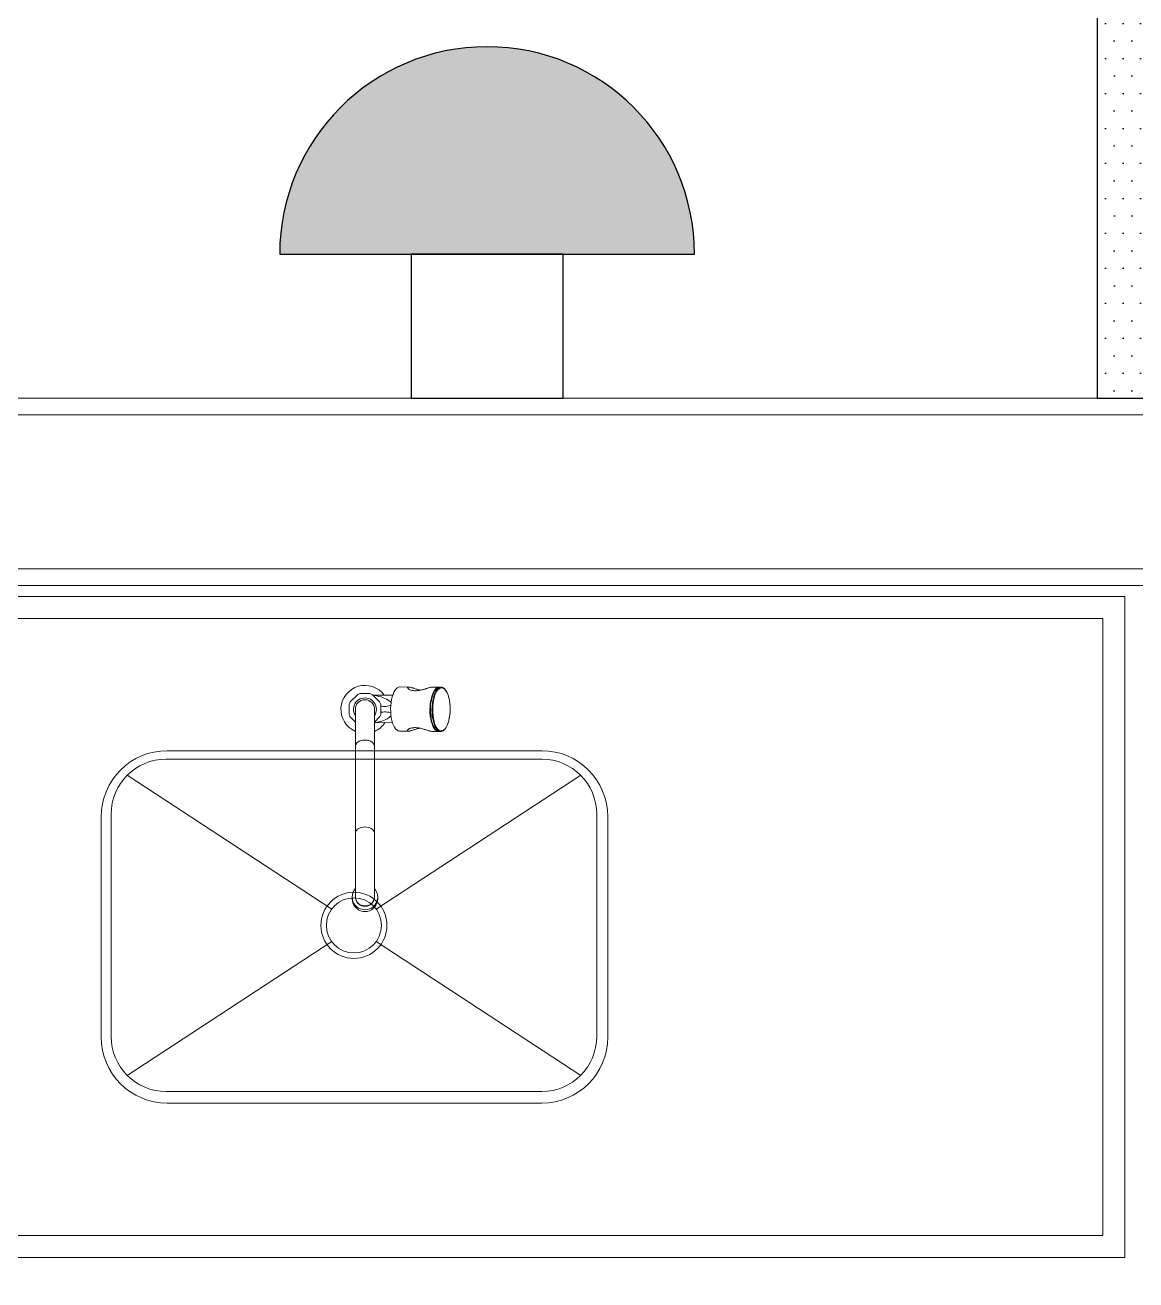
# Model space of a CAD drawing. Header units: millimetres. Extents: x 188.6 to 263.2, y 40.1 to 120.1.
# Drawn here: x 216.165 to 217.174, y 47.516 to 48.655 of the extents above; entities that cross this region are included whole.
import ezdxf

# ---------------------------------------------------------------- set-up
doc = ezdxf.new("R2010")
doc.units = ezdxf.units.MM
doc.set_wipeout_variables(frame=1)
doc.linetypes.add('DASHDOT2', pattern=[0.5, 0.25, -0.125, 0, -0.125])
doc.linetypes.add('Wipeout_Contour', pattern=[1000, 0, -1000])
for name, color, linetype in [('ARQ', 8, 'Continuous'), ('EXTINTORES', 2, 'Continuous'), ('GAS-TEXTO', 7, 'Continuous'), ('INC-LE', 96, 'Continuous'), ('LE', 96, 'Continuous')]:
    doc.layers.add(name, color=color, linetype=linetype)
doc.styles.add('60-100', font='romans.shx', dxfattribs={"height": 0.16})
doc.dimstyles.new('SETAS75', dxfattribs={"dimtxt": 0.16, "dimasz": 0.15, "dimexe": 0.15, "dimexo": 0, "dimgap": 0.1, "dimtad": 1, "dimzin": 10, "dimdsep": 46, "dimtxsty": '60-100', "dimblk1": 'OPEN', "dimblk2": 'OPEN', "dimsah": 1, "dimcen": 0, "dimclrd": 244, "dimclre": 244, "dimclrt": 7, "dimadec": 0, "dimazin": 0, "dimtfac": 1, "dimtix": 1, "dimtmove": 2, "dimatfit": 3, "dimldrblk": 'OPEN', "dimfxl": 0.15, "dimtolj": 1, "dimtzin": 6, "dimarcsym": 0})

# ---------------------------------------------------------------- blocks, each defined once
blk = doc.blocks.new('arq-3pav')
at = {"layer": 'ARQ', "color": 8, "linetype": 'Continuous', "lineweight": 0}
for p, q in [((11.4916, 7.793), (11.4908, 7.791)), ((11.4925, 7.7946), (11.4916, 7.793)), ((11.4936, 7.796), (11.4925, 7.7946)), ((11.4947, 7.7969), (11.4936, 7.796)), ((11.4958, 7.7975), (11.4947, 7.7969)), ((11.4969, 7.7977), (11.4958, 7.7975)), ((11.5051, 7.7976), (11.4969, 7.7977)), ((11.5041, 7.7973), (11.504, 7.7971)), ((11.504, 7.7971), (11.504, 7.797)), ((11.504, 7.797), (11.5041, 7.7968)), ((11.5042, 7.7974), (11.5041, 7.7973)), ((11.5041, 7.7968), (11.5042, 7.7966)), ((11.5043, 7.7975), (11.5042, 7.7974)), ((11.5042, 7.7966), (11.5043, 7.7965)), ((11.5045, 7.7976), (11.5043, 7.7975)), ((11.5043, 7.7965), (11.5045, 7.7962)), ((11.5047, 7.7976), (11.5045, 7.7976)), ((11.5045, 7.7962), (11.5048, 7.796)), ((11.5051, 7.7976), (11.5047, 7.7976)), ((11.5048, 7.796), (11.5051, 7.7957)), ((11.5051, 7.7976), (11.5051, 7.7976)), ((11.5053, 7.7976), (11.5051, 7.7976)), ((11.5051, 7.7957), (11.5055, 7.7955)), ((11.5056, 7.7976), (11.5053, 7.7976)), ((11.5055, 7.7955), (11.506, 7.7952)), ((11.5059, 7.7976), (11.5056, 7.7976)), ((11.5062, 7.7975), (11.5059, 7.7976)), ((11.506, 7.7952), (11.5066, 7.795)), ((11.5068, 7.7974), (11.5062, 7.7975)), ((11.5066, 7.795), (11.5072, 7.7948)), ((11.5074, 7.7972), (11.5068, 7.7974)), ((11.5072, 7.7948), (11.5078, 7.7946)), ((11.508, 7.797), (11.5074, 7.7972)), ((11.5078, 7.7946), (11.5086, 7.7945)), ((11.5087, 7.7968), (11.508, 7.797)), ((11.5086, 7.7945), (11.5094, 7.7944)), ((11.5092, 7.7967), (11.5087, 7.7968)), ((11.5097, 7.7965), (11.5092, 7.7967)), ((11.5094, 7.7944), (11.5102, 7.7943)), ((11.5102, 7.7963), (11.5097, 7.7965)), ((11.511, 7.796), (11.5102, 7.7963)), ((11.5102, 7.7943), (11.511, 7.7943)), ((11.5119, 7.7958), (11.511, 7.796)), ((11.511, 7.7943), (11.5113, 7.7943)), ((11.5113, 7.7943), (11.512, 7.7943)), ((11.5125, 7.7956), (11.5119, 7.7958)), ((11.512, 7.7943), (11.5129, 7.7944)), ((11.5132, 7.7954), (11.5125, 7.7956)), ((11.5129, 7.7944), (11.5139, 7.7945)), ((11.5138, 7.7952), (11.5132, 7.7954)), ((11.5148, 7.795), (11.5138, 7.7952)), ((11.5139, 7.7945), (11.5149, 7.7946)), ((11.5157, 7.7948), (11.5148, 7.795)), ((11.5149, 7.7946), (11.5158, 7.7948)), ((11.5158, 7.7948), (11.5157, 7.7948)), ((11.5158, 7.7948), (11.5168, 7.795)), ((11.5168, 7.795), (11.5175, 7.7952)), ((11.5175, 7.7952), (11.5181, 7.7953)), ((11.5181, 7.7953), (11.5187, 7.7955)), ((11.5187, 7.7955), (11.5193, 7.7957)), ((11.5193, 7.7957), (11.5199, 7.7958)), ((11.5199, 7.7958), (11.5205, 7.796)), ((11.5205, 7.796), (11.521, 7.7962)), ((11.521, 7.7962), (11.5216, 7.7964)), ((11.5216, 7.7964), (11.5221, 7.7965)), ((11.5221, 7.7965), (11.5228, 7.7968)), ((11.5228, 7.7968), (11.5234, 7.797)), ((11.5234, 7.797), (11.5241, 7.7971)), ((11.5241, 7.7971), (11.5246, 7.7973)), ((11.5246, 7.7973), (11.5251, 7.7974)), ((11.5251, 7.7974), (11.5256, 7.7974)), ((11.5256, 7.7974), (11.526, 7.7975)), ((11.526, 7.7975), (11.5261, 7.7975)), ((11.5326, 7.7974), (11.5261, 7.7975)), ((11.5262, 7.7902), (11.5271, 7.7923)), ((11.5273, 7.7921), (11.5265, 7.7901)), ((11.5277, 7.7927), (11.5269, 7.7907)), ((11.5271, 7.7923), (11.528, 7.794)), ((11.5282, 7.7938), (11.5273, 7.7921)), ((11.5286, 7.7943), (11.5277, 7.7927)), ((11.528, 7.794), (11.529, 7.7954)), ((11.5281, 7.7902), (11.5289, 7.7922)), ((11.5292, 7.7951), (11.5282, 7.7938)), ((11.5297, 7.7957), (11.5286, 7.7943)), ((11.5296, 7.7921), (11.5288, 7.7902)), ((11.5289, 7.7922), (11.5298, 7.794)), ((11.529, 7.7954), (11.5301, 7.7965)), ((11.5306, 7.7938), (11.5296, 7.7921)), ((11.5308, 7.7966), (11.5297, 7.7957)), ((11.5298, 7.794), (11.5308, 7.7954)), ((11.5301, 7.7965), (11.5312, 7.7971)), ((11.5316, 7.7951), (11.5306, 7.7938)), ((11.5319, 7.7972), (11.5308, 7.7966)), ((11.5308, 7.7954), (11.5319, 7.7964)), ((11.5312, 7.7971), (11.5323, 7.7974)), ((11.5326, 7.7961), (11.5316, 7.7951)), ((11.533, 7.7974), (11.5319, 7.7972)), ((11.5319, 7.7964), (11.533, 7.7971)), ((11.5323, 7.7974), (11.5326, 7.7974)), ((11.5328, 7.7974), (11.5326, 7.7974)), ((11.5338, 7.7967), (11.5326, 7.7961)), ((11.5344, 7.7974), (11.533, 7.7974)), ((11.533, 7.7971), (11.5342, 7.7974)), ((11.5349, 7.7969), (11.5338, 7.7967)), ((11.5342, 7.7974), (11.5344, 7.7974)), ((11.5347, 7.7974), (11.5344, 7.7974)), ((11.5344, 7.7974), (11.5344, 7.7974)), ((11.5351, 7.7973), (11.5347, 7.7974)), ((11.5359, 7.7967), (11.5349, 7.7969)), ((11.5356, 7.7972), (11.5351, 7.7973)), ((11.536, 7.797), (11.5356, 7.7972)), ((11.537, 7.7962), (11.5359, 7.7967)), ((11.5365, 7.7968), (11.536, 7.797)), ((11.5369, 7.7965), (11.5365, 7.7968)), ((11.5373, 7.7962), (11.5369, 7.7965)), ((11.5381, 7.7952), (11.537, 7.7962)), ((11.5377, 7.7958), (11.5373, 7.7962)), ((11.5382, 7.7954), (11.5377, 7.7958)), ((11.5391, 7.7939), (11.5381, 7.7952)), ((11.5385, 7.7949), (11.5382, 7.7954)), ((11.5389, 7.7943), (11.5385, 7.7949)), ((11.5393, 7.7938), (11.5389, 7.7943)), ((11.54, 7.7923), (11.5391, 7.7939)), ((11.5396, 7.7931), (11.5393, 7.7938)), ((11.54, 7.7925), (11.5396, 7.7931)), ((11.5403, 7.7918), (11.54, 7.7925)), ((11.5408, 7.7903), (11.54, 7.7923)), ((11.451, 7.7729), (11.451, 7.7819)), ((11.452, 7.7843), (11.4584, 7.7907)), ((11.4608, 7.7917), (11.4698, 7.7917)), ((11.4722, 7.7907), (11.4786, 7.7843)), ((11.4905, 7.7902), (11.4725, 7.7904)), ((11.4726, 7.7903), (11.4726, 7.7903)), ((11.4726, 7.7903), (11.473, 7.7903)), ((11.473, 7.7903), (11.4735, 7.7902)), ((11.4735, 7.7902), (11.4745, 7.79)), ((11.4745, 7.79), (11.4762, 7.7897)), ((11.4762, 7.7897), (11.478, 7.7892)), ((11.478, 7.7892), (11.4799, 7.7887)), ((11.4796, 7.7819), (11.4796, 7.7729)), ((11.4797, 7.7806), (11.4796, 7.7807)), ((11.4806, 7.7803), (11.4797, 7.7806)), ((11.4799, 7.7887), (11.4817, 7.788)), ((11.4817, 7.788), (11.4833, 7.7873)), ((11.4833, 7.7873), (11.4848, 7.7866)), ((11.4848, 7.7866), (11.4863, 7.7857)), ((11.4873, 7.7806), (11.4858, 7.7803)), ((11.4863, 7.7857), (11.4878, 7.7847)), ((11.4888, 7.7811), (11.4873, 7.7806)), ((11.4878, 7.7847), (11.4885, 7.7841)), ((11.4885, 7.7841), (11.489, 7.7835)), ((11.4887, 7.7809), (11.4886, 7.7781)), ((11.489, 7.7836), (11.4887, 7.7809)), ((11.4895, 7.7863), (11.489, 7.7836)), ((11.4901, 7.7887), (11.4895, 7.7863)), ((11.4908, 7.791), (11.4901, 7.7887)), ((11.5244, 7.78), (11.5246, 7.7827)), ((11.5246, 7.7827), (11.525, 7.7854)), ((11.5248, 7.7828), (11.5246, 7.78)), ((11.5249, 7.7806), (11.5247, 7.7778)), ((11.5252, 7.7854), (11.5248, 7.7828)), ((11.5251, 7.7833), (11.5249, 7.7806)), ((11.525, 7.7854), (11.5256, 7.7879)), ((11.5256, 7.786), (11.5251, 7.7833)), ((11.5258, 7.7878), (11.5252, 7.7854)), ((11.5256, 7.7879), (11.5262, 7.7902)), ((11.5262, 7.7884), (11.5256, 7.786)), ((11.5265, 7.7901), (11.5258, 7.7878)), ((11.5269, 7.7907), (11.5262, 7.7884)), ((11.5262, 7.78), (11.5265, 7.7827)), ((11.5265, 7.7827), (11.5269, 7.7854)), ((11.5269, 7.7854), (11.5274, 7.7879)), ((11.5271, 7.7829), (11.5269, 7.7801)), ((11.5276, 7.7855), (11.5271, 7.7829)), ((11.5274, 7.7879), (11.5281, 7.7902)), ((11.5281, 7.7879), (11.5276, 7.7855)), ((11.5288, 7.7902), (11.5281, 7.7879)), ((11.5406, 7.791), (11.5403, 7.7918)), ((11.5409, 7.7902), (11.5406, 7.791)), ((11.5414, 7.7881), (11.5408, 7.7903)), ((11.5411, 7.7894), (11.5409, 7.7902)), ((11.5414, 7.7886), (11.5411, 7.7894)), ((11.5416, 7.7877), (11.5414, 7.7886)), ((11.542, 7.7857), (11.5414, 7.7881)), ((11.5418, 7.7868), (11.5416, 7.7877)), ((11.542, 7.7859), (11.5418, 7.7868)), ((11.5422, 7.7849), (11.542, 7.7859)), ((11.5424, 7.7831), (11.542, 7.7857)), ((11.5423, 7.7839), (11.5422, 7.7849)), ((11.5424, 7.7829), (11.5423, 7.7839)), ((11.5426, 7.7803), (11.5424, 7.7831)), ((11.5425, 7.7819), (11.5424, 7.7829)), ((11.5426, 7.7809), (11.5425, 7.7819)), ((11.5427, 7.7799), (11.5426, 7.7809)), ((11.4566, 7.7659), (11.452, 7.7705)), ((11.4566, 7.7774), (11.4566, 7.7437)), ((11.474, 7.7437), (11.474, 7.7774)), ((11.4786, 7.7705), (11.474, 7.7659)), ((11.4796, 7.7743), (11.4804, 7.7748)), ((11.4804, 7.7748), (11.4815, 7.775)), ((11.4817, 7.78), (11.4806, 7.7803)), ((11.4815, 7.775), (11.4827, 7.7752)), ((11.4829, 7.78), (11.4817, 7.78)), ((11.4827, 7.7752), (11.484, 7.7752)), ((11.4843, 7.78), (11.4829, 7.78)), ((11.484, 7.7752), (11.4855, 7.775)), ((11.4858, 7.7803), (11.4843, 7.78)), ((11.4865, 7.7695), (11.4854, 7.7689)), ((11.4855, 7.775), (11.487, 7.7748)), ((11.4875, 7.7702), (11.4865, 7.7695)), ((11.487, 7.7748), (11.4885, 7.7743)), ((11.4885, 7.7711), (11.4875, 7.7702)), ((11.4885, 7.7743), (11.4887, 7.7743)), ((11.489, 7.7715), (11.4885, 7.7711)), ((11.4886, 7.7781), (11.4887, 7.7752)), ((11.4887, 7.7752), (11.4889, 7.7725)), ((11.4889, 7.7725), (11.4892, 7.7698)), ((11.4892, 7.7698), (11.4897, 7.7673)), ((11.5243, 7.7772), (11.5244, 7.78)), ((11.5243, 7.7743), (11.5243, 7.7772)), ((11.5246, 7.7716), (11.5243, 7.7743)), ((11.5246, 7.78), (11.5245, 7.7772)), ((11.5245, 7.7772), (11.5245, 7.7745)), ((11.5245, 7.7745), (11.5248, 7.7717)), ((11.525, 7.7689), (11.5246, 7.7716)), ((11.5247, 7.7778), (11.5248, 7.7749)), ((11.5248, 7.7749), (11.525, 7.7722)), ((11.5248, 7.7717), (11.5252, 7.7691)), ((11.525, 7.7722), (11.5253, 7.7695)), ((11.5252, 7.7691), (11.5257, 7.7667)), ((11.5253, 7.7695), (11.5258, 7.767)), ((11.5261, 7.7771), (11.5262, 7.78)), ((11.5262, 7.7743), (11.5261, 7.7771)), ((11.5264, 7.7716), (11.5262, 7.7743)), ((11.5268, 7.7689), (11.5264, 7.7716)), ((11.5269, 7.7801), (11.5268, 7.7774)), ((11.5268, 7.7774), (11.5268, 7.7746)), ((11.5268, 7.7746), (11.5271, 7.7718)), ((11.5271, 7.7718), (11.5275, 7.7692)), ((11.5275, 7.7692), (11.528, 7.7668)), ((11.5414, 7.767), (11.5419, 7.7694)), ((11.5418, 7.7688), (11.542, 7.7697)), ((11.5419, 7.7694), (11.5423, 7.772)), ((11.542, 7.7697), (11.5422, 7.7707)), ((11.5422, 7.7707), (11.5423, 7.7717)), ((11.5423, 7.772), (11.5426, 7.7748)), ((11.5423, 7.7717), (11.5425, 7.7727)), ((11.5425, 7.7737), (11.5426, 7.7747)), ((11.5425, 7.7727), (11.5425, 7.7737)), ((11.5427, 7.7776), (11.5426, 7.7803)), ((11.5426, 7.7748), (11.5427, 7.7776)), ((11.5426, 7.7747), (11.5427, 7.7758)), ((11.5427, 7.7789), (11.5427, 7.7799)), ((11.5427, 7.7778), (11.5427, 7.7789)), ((11.5427, 7.7768), (11.5427, 7.7778)), ((11.5427, 7.7758), (11.5427, 7.7768)), ((11.4748, 7.7654), (11.4903, 7.7653)), ((11.4749, 7.7654), (11.4748, 7.7654)), ((11.4751, 7.7654), (11.4749, 7.7654)), ((11.4753, 7.7654), (11.4751, 7.7654)), ((11.4757, 7.7655), (11.4753, 7.7654)), ((11.4761, 7.7656), (11.4757, 7.7655)), ((11.477, 7.7658), (11.4761, 7.7656)), ((11.478, 7.766), (11.477, 7.7658)), ((11.479, 7.7663), (11.478, 7.766)), ((11.4805, 7.7667), (11.479, 7.7663)), ((11.4821, 7.7673), (11.4805, 7.7667)), ((11.4838, 7.768), (11.4821, 7.7673)), ((11.4854, 7.7689), (11.4838, 7.768)), ((11.4897, 7.7673), (11.4904, 7.765)), ((11.4904, 7.765), (11.4912, 7.7629)), ((11.4912, 7.7629), (11.4921, 7.7612)), ((11.4921, 7.7612), (11.493, 7.7597)), ((11.493, 7.7597), (11.4941, 7.7587)), ((11.4941, 7.7587), (11.4952, 7.758)), ((11.4952, 7.758), (11.4964, 7.7577)), ((11.4964, 7.7577), (11.4966, 7.7577)), ((11.5039, 7.7586), (11.5038, 7.7584)), ((11.5038, 7.7584), (11.5038, 7.7582)), ((11.5038, 7.7582), (11.5038, 7.758)), ((11.5038, 7.758), (11.5039, 7.7579)), ((11.504, 7.7587), (11.5039, 7.7586)), ((11.5039, 7.7579), (11.504, 7.7577)), ((11.5042, 7.7589), (11.504, 7.7587)), ((11.504, 7.7577), (11.5042, 7.7577)), ((11.5045, 7.7592), (11.5042, 7.7589)), ((11.5042, 7.7577), (11.5044, 7.7576)), ((11.5048, 7.7594), (11.5045, 7.7592)), ((11.5051, 7.7596), (11.5048, 7.7594)), ((11.5055, 7.7598), (11.5051, 7.7596)), ((11.5052, 7.7576), (11.5056, 7.7577)), ((11.5059, 7.7599), (11.5055, 7.7598)), ((11.5056, 7.7577), (11.506, 7.7577)), ((11.5065, 7.7602), (11.5059, 7.7599)), ((11.506, 7.7577), (11.5063, 7.7578)), ((11.5063, 7.7578), (11.5067, 7.7579)), ((11.5072, 7.7604), (11.5065, 7.7602)), ((11.5067, 7.7579), (11.5073, 7.7581)), ((11.5079, 7.7605), (11.5072, 7.7604)), ((11.5073, 7.7581), (11.508, 7.7583)), ((11.5087, 7.7607), (11.5079, 7.7605)), ((11.508, 7.7583), (11.5085, 7.7584)), ((11.5085, 7.7584), (11.5089, 7.7586)), ((11.5096, 7.7607), (11.5087, 7.7607)), ((11.5089, 7.7586), (11.5094, 7.7587)), ((11.5094, 7.7587), (11.5102, 7.759)), ((11.5104, 7.7608), (11.5096, 7.7607)), ((11.5102, 7.759), (11.511, 7.7592)), ((11.5107, 7.7608), (11.5104, 7.7608)), ((11.5113, 7.7608), (11.5107, 7.7608)), ((11.511, 7.7592), (11.5118, 7.7595)), ((11.5122, 7.7607), (11.5113, 7.7608)), ((11.5118, 7.7595), (11.5126, 7.7597)), ((11.5131, 7.7606), (11.5122, 7.7607)), ((11.5126, 7.7597), (11.5135, 7.7599)), ((11.5141, 7.7605), (11.5131, 7.7606)), ((11.5135, 7.7599), (11.5143, 7.7601)), ((11.515, 7.7603), (11.5141, 7.7605)), ((11.5143, 7.7601), (11.5151, 7.7603)), ((11.5158, 7.7602), (11.515, 7.7603)), ((11.5167, 7.76), (11.5158, 7.7602)), ((11.5176, 7.7597), (11.5167, 7.76)), ((11.5184, 7.7595), (11.5176, 7.7597)), ((11.5192, 7.7592), (11.5184, 7.7595)), ((11.52, 7.759), (11.5192, 7.7592)), ((11.5208, 7.7587), (11.52, 7.759)), ((11.5215, 7.7585), (11.5208, 7.7587)), ((11.5223, 7.7582), (11.5215, 7.7585)), ((11.5229, 7.758), (11.5223, 7.7582)), ((11.5235, 7.7579), (11.5229, 7.758)), ((11.5241, 7.7577), (11.5235, 7.7579)), ((11.5247, 7.7576), (11.5241, 7.7577)), ((11.5255, 7.7665), (11.525, 7.7689)), ((11.5262, 7.7642), (11.5255, 7.7665)), ((11.5257, 7.7667), (11.5264, 7.7645)), ((11.5258, 7.767), (11.5265, 7.7647)), ((11.527, 7.7622), (11.5262, 7.7642)), ((11.5264, 7.7645), (11.5272, 7.7625)), ((11.5265, 7.7647), (11.5273, 7.7626)), ((11.5274, 7.7664), (11.5268, 7.7689)), ((11.5279, 7.7605), (11.527, 7.7622)), ((11.5272, 7.7625), (11.5281, 7.7609)), ((11.5273, 7.7626), (11.5282, 7.7609)), ((11.5281, 7.7642), (11.5274, 7.7664)), ((11.5289, 7.7592), (11.5279, 7.7605)), ((11.528, 7.7668), (11.5286, 7.7646)), ((11.5289, 7.7622), (11.5281, 7.7642)), ((11.5281, 7.7609), (11.5289, 7.7597)), ((11.5282, 7.7609), (11.5291, 7.7594)), ((11.5286, 7.7646), (11.5294, 7.7626)), ((11.5298, 7.7605), (11.5289, 7.7622)), ((11.53, 7.7582), (11.5289, 7.7592)), ((11.5291, 7.7594), (11.5302, 7.7584)), ((11.5294, 7.7626), (11.5303, 7.7609)), ((11.5308, 7.7592), (11.5298, 7.7605)), ((11.5311, 7.7576), (11.53, 7.7582)), ((11.5302, 7.7584), (11.5313, 7.7577)), ((11.5303, 7.7609), (11.5313, 7.7596)), ((11.5318, 7.7582), (11.5308, 7.7592)), ((11.5313, 7.7596), (11.5324, 7.7586)), ((11.5313, 7.7577), (11.5325, 7.7574)), ((11.533, 7.7576), (11.5318, 7.7582)), ((11.5324, 7.7586), (11.5335, 7.758)), ((11.5335, 7.758), (11.5346, 7.7579)), ((11.5346, 7.7579), (11.5358, 7.7581)), ((11.5353, 7.7575), (11.5357, 7.7577)), ((11.5357, 7.7577), (11.5362, 7.7579)), ((11.5358, 7.7581), (11.5369, 7.7587)), ((11.5362, 7.7579), (11.5366, 7.7582)), ((11.5366, 7.7582), (11.537, 7.7585)), ((11.5369, 7.7587), (11.538, 7.7597)), ((11.537, 7.7585), (11.5374, 7.7589)), ((11.5374, 7.7589), (11.5379, 7.7593)), ((11.5379, 7.7593), (11.5383, 7.7598)), ((11.538, 7.7597), (11.539, 7.761)), ((11.5383, 7.7598), (11.5386, 7.7603)), ((11.5386, 7.7603), (11.539, 7.7609)), ((11.539, 7.761), (11.5399, 7.7627)), ((11.539, 7.7609), (11.5394, 7.7615)), ((11.5394, 7.7615), (11.5397, 7.7622)), ((11.5397, 7.7622), (11.54, 7.7629)), ((11.5399, 7.7627), (11.5407, 7.7647)), ((11.54, 7.7629), (11.5404, 7.7636)), ((11.5404, 7.7636), (11.5407, 7.7644)), ((11.5407, 7.7647), (11.5414, 7.767)), ((11.5407, 7.7644), (11.5409, 7.7652)), ((11.5409, 7.7652), (11.5412, 7.7661)), ((11.5412, 7.7661), (11.5414, 7.7669)), ((11.5414, 7.7669), (11.5416, 7.7678)), ((11.5416, 7.7678), (11.5418, 7.7688)), ((11.4575, 7.7462), (11.4577, 7.7466)), ((11.4577, 7.7466), (11.458, 7.7469)), ((11.458, 7.7469), (11.4583, 7.7472)), ((11.4583, 7.7472), (11.4587, 7.7475)), ((11.4587, 7.7475), (11.4591, 7.7478)), ((11.4591, 7.7478), (11.4596, 7.7481)), ((11.4596, 7.7481), (11.4601, 7.7484)), ((11.4601, 7.7484), (11.4606, 7.7486)), ((11.4606, 7.7486), (11.4612, 7.7488)), ((11.4612, 7.7488), (11.4618, 7.749)), ((11.4618, 7.749), (11.4625, 7.7492)), ((11.4625, 7.7492), (11.4632, 7.7493)), ((11.4632, 7.7493), (11.4639, 7.7494)), ((11.4639, 7.7494), (11.4646, 7.7495)), ((11.4646, 7.7495), (11.4653, 7.7495)), ((11.4653, 7.7495), (11.466, 7.7495)), ((11.466, 7.7495), (11.4667, 7.7494)), ((11.4667, 7.7494), (11.4675, 7.7493)), ((11.4675, 7.7493), (11.4681, 7.7492)), ((11.4681, 7.7492), (11.4688, 7.749)), ((11.4688, 7.749), (11.4694, 7.7488)), ((11.4694, 7.7488), (11.47, 7.7486)), ((11.47, 7.7486), (11.4705, 7.7484)), ((11.4705, 7.7484), (11.471, 7.7481)), ((11.471, 7.7481), (11.4715, 7.7478)), ((11.4715, 7.7478), (11.4719, 7.7475)), ((11.4719, 7.7475), (11.4723, 7.7472)), ((11.4723, 7.7472), (11.4726, 7.7469)), ((11.4726, 7.7469), (11.4729, 7.7466)), ((11.4729, 7.7466), (11.4731, 7.7462)), ((11.4966, 7.7577), (11.5048, 7.7576)), ((11.5044, 7.7576), (11.5046, 7.7576)), ((11.5046, 7.7576), (11.5048, 7.7576)), ((11.5048, 7.7576), (11.5048, 7.7576)), ((11.5048, 7.7576), (11.5052, 7.7576)), ((11.5251, 7.7575), (11.5247, 7.7576)), ((11.5256, 7.7574), (11.5251, 7.7575)), ((11.5258, 7.7574), (11.5256, 7.7574)), ((11.5258, 7.7574), (11.5323, 7.7574)), ((11.5323, 7.7574), (11.5311, 7.7576)), ((11.5323, 7.7574), (11.5325, 7.7574)), ((11.5325, 7.7574), (11.5327, 7.7574)), ((11.5327, 7.7574), (11.5341, 7.7574)), ((11.5341, 7.7574), (11.533, 7.7576)), ((11.5341, 7.7574), (11.5344, 7.7574)), ((11.5341, 7.7574), (11.5341, 7.7574)), ((11.5344, 7.7574), (11.5348, 7.7574)), ((11.5348, 7.7574), (11.5353, 7.7575)), ((11.6258, 7.7399), (11.2858, 7.7399)), ((11.4566, 7.7443), (11.4567, 7.7446)), ((11.4566, 7.744), (11.4566, 7.7443)), ((11.4566, 7.7437), (11.4566, 7.744)), ((11.4566, 7.7437), (11.4566, 7.6649)), ((11.4567, 7.7446), (11.4568, 7.745)), ((11.4568, 7.745), (11.4569, 7.7453)), ((11.4569, 7.7453), (11.4571, 7.7456)), ((11.4571, 7.7456), (11.4573, 7.7459)), ((11.4573, 7.7459), (11.4575, 7.7462)), ((11.4731, 7.7462), (11.4734, 7.7459)), ((11.4734, 7.7459), (11.4735, 7.7456)), ((11.4735, 7.7456), (11.4737, 7.7453)), ((11.4737, 7.7453), (11.4738, 7.745)), ((11.4738, 7.745), (11.4739, 7.7446)), ((11.4739, 7.7446), (11.474, 7.7443)), ((11.474, 7.7443), (11.474, 7.744)), ((11.474, 7.744), (11.474, 7.7437)), ((11.474, 7.6649), (11.474, 7.7437)), ((11.2848, 7.7322), (11.6258, 7.7322)), ((11.4351, 7.5961), (11.2494, 7.7176)), ((11.4755, 7.5961), (11.6612, 7.7176)), ((11.2258, 7.6799), (11.2258, 7.4799)), ((11.2348, 7.4805), (11.2348, 7.6822)), ((11.6758, 7.6822), (11.6758, 7.4805)), ((11.6858, 7.4799), (11.6858, 7.6799)), ((11.4571, 7.6668), (11.4567, 7.6659)), ((11.4578, 7.6678), (11.4571, 7.6668)), ((11.4586, 7.6686), (11.4578, 7.6678)), ((11.4597, 7.6693), (11.4586, 7.6686)), ((11.4609, 7.6699), (11.4597, 7.6693)), ((11.4623, 7.6703), (11.4609, 7.6699)), ((11.4638, 7.6706), (11.4623, 7.6703)), ((11.4653, 7.6707), (11.4638, 7.6706)), ((11.4668, 7.6706), (11.4653, 7.6707)), ((11.4683, 7.6703), (11.4668, 7.6706)), ((11.4697, 7.6699), (11.4683, 7.6703)), ((11.4709, 7.6693), (11.4697, 7.6699)), ((11.472, 7.6686), (11.4709, 7.6693)), ((11.4729, 7.6678), (11.472, 7.6686)), ((11.4735, 7.6668), (11.4729, 7.6678)), ((11.4739, 7.6659), (11.4735, 7.6668)), ((11.4567, 7.6659), (11.4566, 7.6649)), ((11.4566, 7.6649), (11.4566, 7.6076)), ((11.474, 7.6649), (11.4739, 7.6659)), ((11.474, 7.6076), (11.474, 7.6649)), ((11.4539, 7.609), (11.4544, 7.611)), ((11.4544, 7.611), (11.4553, 7.6128)), ((11.4553, 7.6128), (11.4564, 7.6144)), ((11.4564, 7.6144), (11.4566, 7.6146)), ((11.474, 7.6146), (11.4752, 7.613)), ((11.4752, 7.613), (11.4761, 7.6112)), ((11.4761, 7.6112), (11.4767, 7.6092)), ((11.4537, 7.607), (11.4539, 7.609)), ((11.4537, 7.607), (11.4537, 7.6054)), ((11.4539, 7.605), (11.4537, 7.607)), ((11.4537, 7.6054), (11.4539, 7.6034)), ((11.4544, 7.6031), (11.4539, 7.605)), ((11.4539, 7.6034), (11.4544, 7.6015)), ((11.4553, 7.6012), (11.4544, 7.6031)), ((11.4544, 7.6015), (11.4553, 7.5996)), ((11.4564, 7.5996), (11.4553, 7.6012)), ((11.4553, 7.5996), (11.4564, 7.598)), ((11.4579, 7.5982), (11.4564, 7.5996)), ((11.4566, 7.6076), (11.4566, 7.6073)), ((11.4566, 7.6076), (11.4566, 7.6071)), ((11.4566, 7.6071), (11.4566, 7.6067)), ((11.4566, 7.6067), (11.4567, 7.6062)), ((11.4567, 7.6062), (11.4568, 7.6057)), ((11.4568, 7.6057), (11.4569, 7.6052)), ((11.4568, 7.6054), (11.457, 7.6047)), ((11.4569, 7.6052), (11.4571, 7.6047)), ((11.457, 7.6047), (11.4572, 7.6041)), ((11.4571, 7.6047), (11.4573, 7.6043)), ((11.4572, 7.6041), (11.4575, 7.6034)), ((11.4573, 7.6043), (11.4575, 7.6038)), ((11.4575, 7.6038), (11.4577, 7.6033)), ((11.4575, 7.6034), (11.4579, 7.6027)), ((11.4577, 7.6033), (11.458, 7.6028)), ((11.4579, 7.6027), (11.4583, 7.6021)), ((11.458, 7.6028), (11.4583, 7.6024)), ((11.4583, 7.6024), (11.4587, 7.6019)), ((11.4583, 7.6021), (11.4587, 7.6016)), ((11.4587, 7.6019), (11.4591, 7.6015)), ((11.4587, 7.6016), (11.4592, 7.601)), ((11.4591, 7.6015), (11.4596, 7.601)), ((11.4592, 7.601), (11.4598, 7.6005)), ((11.4596, 7.601), (11.4601, 7.6006)), ((11.4598, 7.6005), (11.4604, 7.6001)), ((11.4601, 7.6006), (11.4606, 7.6003)), ((11.4604, 7.6001), (11.461, 7.5997)), ((11.4606, 7.6003), (11.4612, 7.5999)), ((11.461, 7.5997), (11.4617, 7.5994)), ((11.4612, 7.5999), (11.4618, 7.5996)), ((11.4617, 7.5994), (11.4623, 7.5991)), ((11.4618, 7.5996), (11.4625, 7.5994)), ((11.4623, 7.5991), (11.463, 7.5989)), ((11.4625, 7.5994), (11.4632, 7.5992)), ((11.463, 7.5989), (11.4637, 7.5987)), ((11.4632, 7.5992), (11.4639, 7.599)), ((11.4637, 7.5987), (11.4645, 7.5986)), ((11.4639, 7.599), (11.4646, 7.5989)), ((11.4645, 7.5986), (11.4652, 7.5986)), ((11.4646, 7.5989), (11.4653, 7.5989)), ((11.4652, 7.5986), (11.4659, 7.5986)), ((11.4653, 7.5989), (11.466, 7.5989)), ((11.4659, 7.5986), (11.4667, 7.5987)), ((11.466, 7.5989), (11.4667, 7.599)), ((11.4667, 7.599), (11.4675, 7.5992)), ((11.4667, 7.5987), (11.4674, 7.5988)), ((11.4674, 7.5988), (11.4681, 7.599)), ((11.4675, 7.5992), (11.4681, 7.5994)), ((11.4681, 7.5994), (11.4688, 7.5996)), ((11.4681, 7.599), (11.4688, 7.5993)), ((11.4688, 7.5996), (11.4694, 7.5999)), ((11.4688, 7.5993), (11.4694, 7.5996)), ((11.4694, 7.5999), (11.47, 7.6003)), ((11.4694, 7.5996), (11.4701, 7.6)), ((11.47, 7.6003), (11.4705, 7.6006)), ((11.4701, 7.6), (11.4707, 7.6004)), ((11.4705, 7.6006), (11.471, 7.601)), ((11.4707, 7.6004), (11.4712, 7.6009)), ((11.471, 7.601), (11.4715, 7.6015)), ((11.4712, 7.6009), (11.4718, 7.6014)), ((11.4715, 7.6015), (11.4719, 7.6019)), ((11.4718, 7.6014), (11.4722, 7.602)), ((11.4719, 7.6019), (11.4723, 7.6024)), ((11.4722, 7.602), (11.4727, 7.6026)), ((11.4723, 7.6024), (11.4726, 7.6028)), ((11.4726, 7.6028), (11.4729, 7.6033)), ((11.4727, 7.6026), (11.473, 7.6032)), ((11.4742, 7.5996), (11.4728, 7.5982)), ((11.4729, 7.6033), (11.4731, 7.6038)), ((11.473, 7.6032), (11.4733, 7.6039)), ((11.4731, 7.6038), (11.4734, 7.6043)), ((11.4733, 7.6039), (11.4736, 7.6046)), ((11.4734, 7.6043), (11.4735, 7.6047)), ((11.4735, 7.6047), (11.4737, 7.6052)), ((11.4736, 7.6046), (11.4737, 7.6051)), ((11.4737, 7.6052), (11.4738, 7.6057)), ((11.4738, 7.6057), (11.4739, 7.6062)), ((11.4739, 7.6062), (11.474, 7.6067)), ((11.474, 7.6073), (11.474, 7.6076)), ((11.474, 7.6071), (11.474, 7.6076)), ((11.474, 7.6067), (11.474, 7.6071)), ((11.4753, 7.6012), (11.4742, 7.5996)), ((11.4742, 7.598), (11.4753, 7.5996)), ((11.4762, 7.6031), (11.4753, 7.6012)), ((11.4753, 7.5996), (11.4762, 7.6015)), ((11.4767, 7.605), (11.4762, 7.6031)), ((11.4762, 7.6015), (11.4767, 7.6034)), ((11.4767, 7.6092), (11.4769, 7.6072)), ((11.4769, 7.607), (11.4767, 7.605)), ((11.4767, 7.6034), (11.4769, 7.6054)), ((11.4769, 7.6072), (11.4769, 7.607)), ((11.4769, 7.6054), (11.4769, 7.607)), ((11.4564, 7.598), (11.4579, 7.5966)), ((11.4595, 7.597), (11.4579, 7.5982)), ((11.4579, 7.5966), (11.4595, 7.5954)), ((11.4613, 7.5962), (11.4595, 7.597)), ((11.4595, 7.5954), (11.4613, 7.5946)), ((11.4633, 7.5956), (11.4613, 7.5962)), ((11.4613, 7.5946), (11.4633, 7.594)), ((11.4653, 7.5955), (11.4633, 7.5956)), ((11.4633, 7.594), (11.4653, 7.5939)), ((11.4673, 7.5956), (11.4653, 7.5955)), ((11.4653, 7.5939), (11.4673, 7.594)), ((11.4693, 7.5962), (11.4673, 7.5956)), ((11.4673, 7.594), (11.4693, 7.5946)), ((11.4711, 7.597), (11.4693, 7.5962)), ((11.4693, 7.5946), (11.4711, 7.5954)), ((11.4728, 7.5982), (11.4711, 7.597)), ((11.4711, 7.5954), (11.4728, 7.5966)), ((11.4728, 7.5966), (11.4742, 7.598)), ((11.2494, 7.4451), (11.4351, 7.5666)), ((11.6612, 7.4451), (11.4755, 7.5666)), ((11.6258, 7.4305), (11.2848, 7.4305)), ((11.2858, 7.4199), (11.6258, 7.4199)), ((10.7753, 7.2999), (12.1353, 7.2999)), ((10.7553, 7.2799), (12.1553, 7.2799))]:
    blk.add_line(p, q, dxfattribs=at)
at = {"layer": 'ARQ', "color": 8, "linetype": 'Continuous', "lineweight": 0, "flags": 128}
blk.add_lwpolyline([(11.015, 8.0599), (13.0753, 8.0599)], dxfattribs=at)
for points in [[(12.1553, 7.2799), (10.7553, 7.2799), (10.7553, 7.8799), (12.1553, 7.8799)], [(12.1353, 7.2999), (10.7753, 7.2999), (10.7753, 7.8599), (12.1353, 7.8599)]]:
    blk.add_lwpolyline(points, close=True, dxfattribs=at)
at = {"layer": 'ARQ', "color": 8, "linetype": 'Continuous', "lineweight": 0}
for radius in [0.03, 0.025]:
    blk.add_circle((11.4553, 7.5813), radius, dxfattribs=at)
for centre, radius, start, end in [((11.4653, 7.7774), 0.0218, 36.2619, 246.412), ((11.4653, 7.7774), 0.015, 152.573, 162.4269), ((11.4653, 7.7774), 0.0104, 0, 212.8375), ((11.4653, 7.7774), 0.00872, 0, 180), ((11.4653, 7.7774), 0.015, 107.5729, 117.427), ((11.4653, 7.7774), 0.015, 62.573, 72.4271), ((11.4653, 7.7774), 0.015, 17.5731, 27.427), ((11.4653, 7.7774), 0.015, 197.5731, 207.427), ((11.4653, 7.7774), 0.0104, 327.1625, 0), ((11.4653, 7.7774), 0.015, 332.573, 342.4269), ((11.4747, 7.7564), 0.009, 89.6508, 94.2556), ((11.4653, 7.7774), 0.0218, 293.588, 326.4279), ((11.2858, 7.6799), 0.06, 90, 180), ((11.6258, 7.6799), 0.06, 0, 90), ((11.2848, 7.6822), 0.05, 90, 180), ((11.6258, 7.6822), 0.05, 0, 90), ((11.4652, 7.6073), 0.00866, 179.9061, 192.2039), ((11.4654, 7.6073), 0.00866, 345.4513, 0.001), ((11.2858, 7.4799), 0.06, 180, 270), ((11.2848, 7.4805), 0.05, 180, 270), ((11.6258, 7.4805), 0.05, 270, 0), ((11.6258, 7.4799), 0.06, 270, 0)]:
    blk.add_arc(centre, radius, start, end, dxfattribs=at)
at = {"color": 8, "linetype": 'Wipeout_Contour', "lineweight": 0, "ltscale": 30124.11992}
blk.add_wipeout([(12.9053, 7.9049), (9.3753, 7.9049), (9.3753, 7.8899), (12.9053, 7.8899)], dxfattribs=at).dxf.layer = 'ARQ'
at = {"layer": 'ARQ', "color": 8, "linetype": 'Continuous', "lineweight": 0}
blk.add_line((12.9053, 7.9049), (9.3753, 7.9049), dxfattribs=at)
at = {"layer": 'ARQ', "color": 8, "linetype": 'Continuous', "lineweight": 0, "flags": 128}
blk.add_lwpolyline([(9.3753, 7.8899), (12.9053, 7.8899)], dxfattribs=at)
at = {"color": 8, "linetype": 'Wipeout_Contour', "lineweight": 0, "ltscale": 26299.503757}
blk.add_wipeout([(11.015, 8.0449), (13.1753, 8.0449), (13.1753, 8.0599), (11.015, 8.0599)], dxfattribs=at).dxf.layer = 'ARQ'
at = {"layer": 'ARQ', "color": 8, "linetype": 'Continuous', "lineweight": 0, "flags": 128}
for points in [[(13.1853, 7.8799), (13.1853, 8.0599), (11.015, 8.0599)], [(9.3753, 8.0449), (13.1753, 8.0449), (13.1753, 7.8899)]]:
    blk.add_lwpolyline(points, dxfattribs=at)
blk = doc.blocks.new('indicação extintor')
h = blk.add_hatch()
h.set_pattern_fill('DOTS', color=50, scale=0.01)
h.paths.add_polyline_path([(0.5, 1), (-0.5, 1), (-0.5, 0), (0.5, 0)])
h.paths.add_polyline_path([(0.35, 0.85), (0.35, 0.15), (-0.35, 0.15), (-0.35, 0.85)], flags=16)
h = blk.add_hatch()
h.set_pattern_fill('DOTS', color=244, scale=0.01)
h.paths.add_polyline_path([(0.35, 0.85), (-0.35, 0.85), (-0.35, 0.15), (0.35, 0.15)])
at = {"color": 244}
for p, q in [((0.35, 0.85), (-0.35, 0.85)), ((-0.35, 0.85), (-0.35, 0.15)), ((0.35, 0.15), (0.35, 0.85)), ((-0.35, 0.15), (0.35, 0.15))]:
    blk.add_line(p, q, dxfattribs=at)
blk.add_lwpolyline([(-0.5, 0), (0.5, 0), (0.5, 1), (-0.5, 1)], close=True, dxfattribs=at)
blk = doc.blocks.new('LE')
at = {"layer": 'INC-LE'}
blk.add_hatch(color=256, dxfattribs=at).paths.add_polyline_path([(-0.1674, 0.1162), (0.1674, 0.1162, 1)])
blk.add_line((-0.1674, 0.1162), (0.1674, 0.1162), dxfattribs=at)
blk.add_lwpolyline([(-0.0614, 0), (0.0614, 0), (0.0614, 0.1162), (-0.0614, 0.1162)], close=True, dxfattribs=at)
blk.add_arc((0, 0.1162), 0.1674, 0, 180, dxfattribs=at)
blk = doc.blocks.new('_OPEN')
at = {"color": 0, "linetype": 'ByBlock'}
for p, q in [((-1, 0.1667), (0, 0)), ((0, 0), (-1, -0.1667)), ((0, 0), (-1, 0))]:
    blk.add_line(p, q, dxfattribs=at)

msp = doc.modelspace()

# ---------------------------------------------------------------- block references
msp.add_blockref('arq-3pav', (205.0084, 40.2568))

# ---------------------------------------------------------------- next in the draw order: block references
at = {"layer": 'EXTINTORES', "linetype": 'DASHDOT2', "rotation": 180}
msp.add_blockref('indicação extintor', (217.6387, 49.3167), dxfattribs=at)
at = {"layer": 'LE', "xscale": 1.125, "yscale": 1.125, "zscale": 1.125}
msp.add_blockref('LE', (216.5846, 48.3167), dxfattribs=at)

# ---------------------------------------------------------------- next in the draw order: leaders
at = {"layer": 'GAS-TEXTO'}
msp.add_leader([(217.8205, 48.0451), (217.5716, 47.2029), (215.5599, 47.2029)], dimstyle='SETAS75', dxfattribs=at)

doc.saveas('drawing.dxf')
